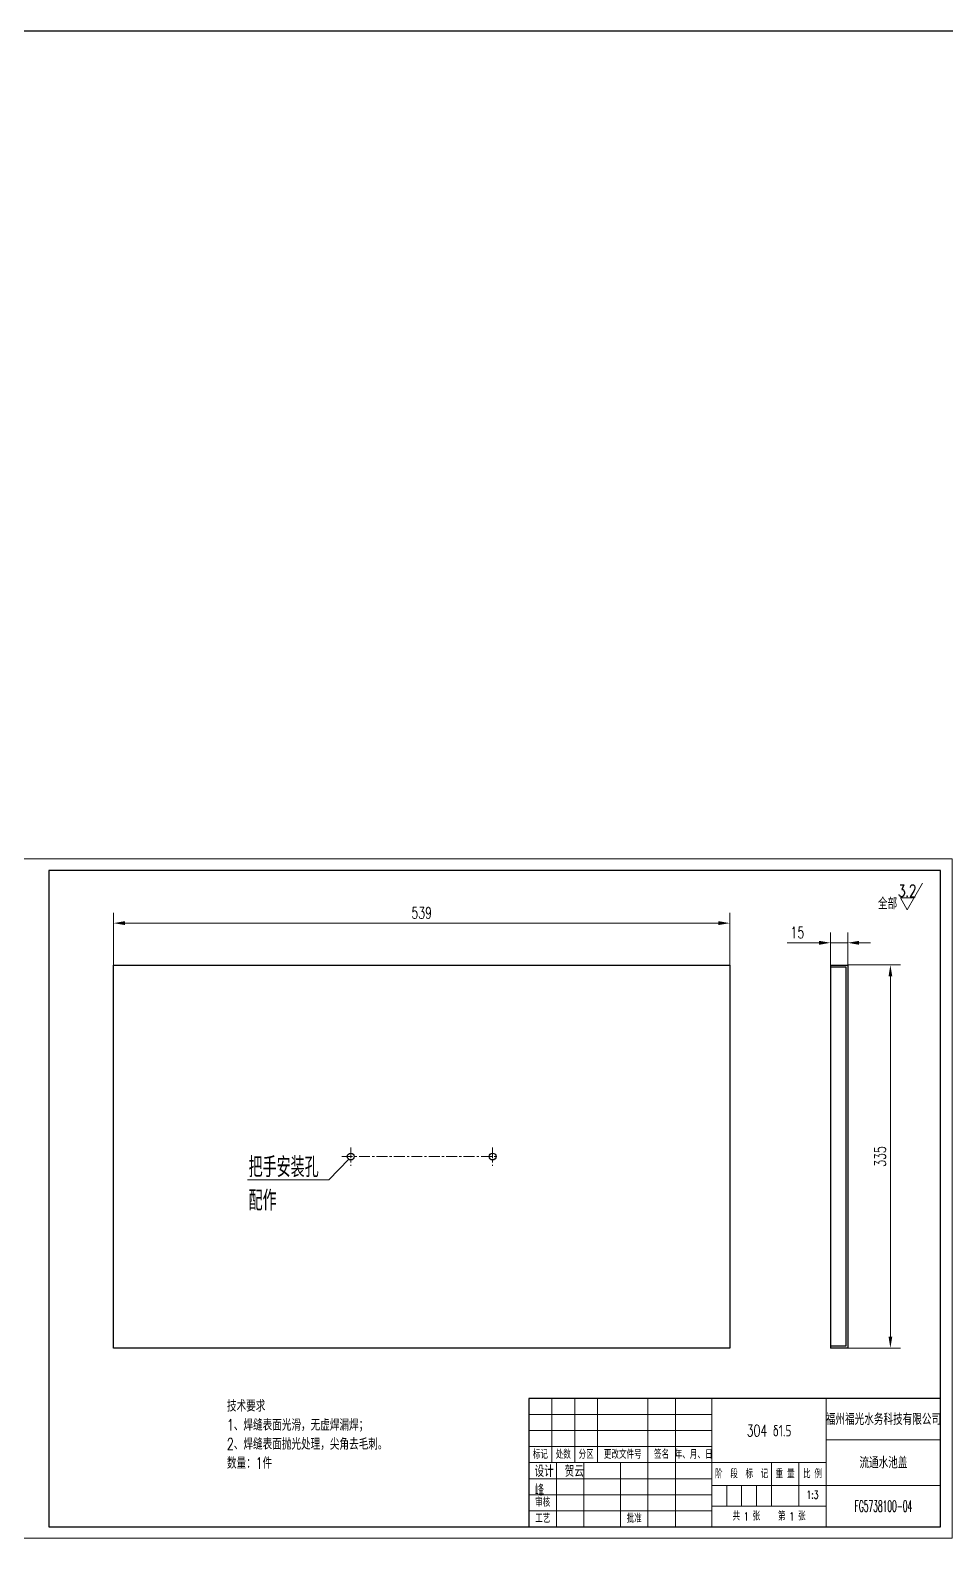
# Model space of a CAD drawing. Header units: millimetres. Extents: x 1001 to 6162, y -183 to 2109.
# Drawn here: x 4473 to 5273, y 768 to 2109 of the extents above; entities that cross this region are included whole.
import ezdxf
from ezdxf.enums import TextEntityAlignment as Align

# ---------------------------------------------------------------- set-up
doc = ezdxf.new("R2010")
doc.units = ezdxf.units.MM
doc.header["$LTSCALE"] = 0.3
doc.linetypes.add('ACAD_ISO02W100', pattern=[15, 12, -3])
doc.linetypes.add('CENTER', pattern=[50.8, 31.75, -6.35, 6.35, -6.35])
for name, color, linetype, lineweight in [('中心线', 1, 'CENTER', 15), ('粗实线', 7, 'Continuous', 30), ('细实线', 3, 'Continuous', 15), ('虚线', 2, 'ACAD_ISO02W100', 15)]:
    doc.layers.add(name, color=color, linetype=linetype, lineweight=lineweight)
doc.styles.add('5', font='simplex.shx', dxfattribs={"width": 0.7, "height": 17.5, "bigfont": 'hztxt.shx'})
doc.styles.add('USER2', font='simplex.shx', dxfattribs={"width": 0.7, "height": 10, "bigfont": 'hztxt.shx'})
doc.styles.add('机械工程图样式', font='simplex.shx', dxfattribs={"width": 0.7, "height": 3.5, "bigfont": 'hztxt.shx'})
doc.dimstyles.new('机械工程图-3', dxfattribs={"dimtxt": 3.5, "dimasz": 10, "dimexe": 9, "dimexo": 0, "dimgap": 4, "dimtad": 1, "dimdec": 3, "dimdsep": 46, "dimtxsty": 'USER2', "dimcen": 0, "dimclrd": 256, "dimclre": 256, "dimadec": 0, "dimazin": 2, "dimtfac": 1, "dimtdec": 3, "dimtmove": 0, "dimatfit": 3, "dimfxl": 1, "dimtolj": 1, "dimtzin": 0, "dimlwd": -1, "dimlwe": -1, "dimarcsym": 0})

# ---------------------------------------------------------------- blocks, each defined once
blk = doc.blocks.new('标题栏')
at = {"layer": '粗实线'}
blk.add_lwpolyline([(-180, 0), (0, 0), (0, 56), (-180, 56)], close=True, dxfattribs=at)
at = {"layer": '细实线'}
for p, q in [((-170, 56), (-170, 28)), ((-160, 56), (-160, 28)), ((-150, 56), (-150, 28)), ((-128, 56), (-128, 0)), ((-116, 56), (-116, 0)), ((-100, 56), (-100, 0)), ((-50, 56), (-50, 0)), ((-100, 49), (-180, 49)), ((-100, 42), (-180, 42)), ((-100, 35), (-180, 35)), ((0, 38), (-50, 38)), ((-50, 28), (-180, 28)), ((-168, 28), (-168, 0)), ((-156, 28), (-156, 0)), ((-140, 28), (-140, 0)), ((-74, 28), (-74, 9)), ((-62, 28), (-62, 9)), ((-100, 21), (-180, 21)), ((-100, 14), (-180, 14)), ((0, 18), (-100, 18)), ((-93.5, 18), (-93.5, 9)), ((-87, 18), (-87, 9)), ((-80.5, 18), (-80.5, 9)), ((-100, 7), (-180, 7)), ((-100, 9), (-50, 9))]:
    blk.add_line(p, q, dxfattribs=at)
at = {"layer": '细实线', "style": '机械工程图样式', "width": 0.7}
for s, p in [('标记', (-175, 31.5)), ('处数', (-165, 31.49)), ('分区', (-155, 31.5)), ('更改文件号', (-139, 31.5)), ('签名', (-122, 31.5)), ('年、月、日', (-108, 31.5)), ('阶  段  标  记', (-87, 23)), ('重 量', (-68, 23)), ('比 例', (-56, 23)), ('审核', (-174, 10.5)), ('工艺', (-174, 3.5)), ('批准', (-134, 3.5))]:
    blk.add_text(s, height=3.5, dxfattribs=at).set_placement(p, align=Align.MIDDLE_CENTER)
for tag, height, p in [('单位名称', 5, (-25, 47)), ('材料标记', 5, (-75, 42)), ('图样名称', 5, (-25, 28)), ('重量', 3.5, (-68, 14)), ('比例', 3.5, (-56, 14)), ('图样代号', 5, (-25, 9)), ('共张第张', 3.5, (-75, 4.51))]:
    blk.add_attdef(tag, text='', height=height, dxfattribs=at).set_placement(p, align=Align.MIDDLE_CENTER)
blk = doc.blocks.new('*D173')
at = {"layer": 'Defpoints', "color": 0}
for p in [(4545.1, 1328.6), (4545.1, 1292), (5084.1, 1292)]:
    blk.add_point(p, dxfattribs=at)
at = {"layer": '细实线'}
for p, q in [((4545.1, 1292), (4545.1, 1337.6)), ((5074.1, 1328.6), (4555.1, 1328.6)), ((5084.1, 1292), (5084.1, 1337.6))]:
    blk.add_line(p, q, dxfattribs=at)
for points in [[(4555.1, 1330.3), (4555.1, 1326.9), (4545.1, 1328.6)], [(5074.1, 1326.9), (5074.1, 1330.3), (5084.1, 1328.6)]]:
    blk.add_solid(points, dxfattribs=at)
at = {"layer": '细实线', "color": 0, "insert": (4814.6, 1337.6), "char_height": 10, "attachment_point": 5, "style": 'USER2'}
blk.add_mtext('\\A1;539', dxfattribs=at)
blk = doc.blocks.new('*D174')
at = {"layer": 'Defpoints', "color": 0}
for p in [(5187.2, 1292), (5187.2, 957), (5224.5, 957)]:
    blk.add_point(p, dxfattribs=at)
at = {"layer": '细实线'}
for p, q in [((5187.2, 1292), (5233.5, 1292)), ((5224.5, 1282), (5224.5, 967)), ((5187.2, 957), (5233.5, 957))]:
    blk.add_line(p, q, dxfattribs=at)
for points in [[(5226.2, 1282), (5222.9, 1282), (5224.5, 1292)], [(5222.9, 967), (5226.2, 967), (5224.5, 957)]]:
    blk.add_solid(points, dxfattribs=at)
at = {"layer": '细实线', "color": 0, "insert": (5215.5, 1124.5), "char_height": 10, "attachment_point": 5, "rotation": 90, "style": 'USER2'}
blk.add_mtext('\\A1;335', dxfattribs=at)
blk = doc.blocks.new('*D175')
at = {"layer": 'Defpoints', "color": 0}
for p in [(5172.2, 1311.4), (5172.2, 1292), (5187.2, 1292)]:
    blk.add_point(p, dxfattribs=at)
at = {"layer": '细实线'}
for p, q in [((5172.2, 1292), (5172.2, 1320.4)), ((5187.2, 1292), (5187.2, 1320.4)), ((5162.2, 1311.4), (5134.2, 1311.4)), ((5187.2, 1311.4), (5172.2, 1311.4)), ((5197.2, 1311.4), (5207.2, 1311.4))]:
    blk.add_line(p, q, dxfattribs=at)
for points in [[(5162.2, 1309.7), (5162.2, 1313.1), (5172.2, 1311.4)], [(5197.2, 1313.1), (5197.2, 1309.7), (5187.2, 1311.4)]]:
    blk.add_solid(points, dxfattribs=at)
at = {"layer": '细实线', "color": 0, "insert": (5143.2, 1320.4), "char_height": 10, "attachment_point": 5, "style": 'USER2'}
blk.add_mtext('\\A1;15', dxfattribs=at)
blk = doc.blocks.new('粗糙度')
at = {"layer": '细实线'}
for p, q in [((0, 0), (4.48, 7.75)), ((0, 0), (-2.02, 3.5)), ((-2.02, 3.5), (2.02, 3.5))]:
    blk.add_line(p, q, dxfattribs=at)
at = {"layer": '细实线', "style": '机械工程图样式', "width": 0.7}
blk.add_attdef('粗糙度', text='', height=3.5, dxfattribs=at).set_placement((-0.02, 5.51), align=Align.MIDDLE_CENTER)

msp = doc.modelspace()

# ---------------------------------------------------------------- linework, layer by layer
msp.add_lwpolyline([(1001.3864, 2109.1604), (6161.9395, 2109.1604), (6161.9395, -182.5736), (1001.3864, -182.5736)], close=True)
at = {"layer": '中心线'}
for p, q in [((4752.624, 1132.4654), (4752.624, 1116.4654)), ((4876.624, 1132.4654), (4876.624, 1116.4654)), ((4744.624, 1124.4654), (4880.624, 1124.4654))]:
    msp.add_line(p, q, dxfattribs=at)
at = {"layer": '粗实线'}
for p, q in [((4545.124, 1291.9654), (5084.124, 1291.9654)), ((4545.124, 956.9654), (4545.124, 1291.9654)), ((5084.124, 1291.9654), (5084.124, 956.9654)), ((5172.1794, 1291.9654), (5172.1794, 956.9654)), ((5172.1794, 1291.9654), (5187.1794, 1291.9654)), ((5172.1794, 1290.4654), (5185.6794, 1290.4654)), ((5185.6794, 1290.4654), (5185.6794, 958.4654)), ((5187.1794, 1291.9654), (5187.1794, 956.9654)), ((5084.124, 956.9654), (4545.124, 956.9654)), ((5185.6794, 958.4654), (5172.1794, 958.4654)), ((5187.1794, 956.9654), (5172.1794, 956.9654))]:
    msp.add_line(p, q, dxfattribs=at)
msp.add_lwpolyline([(4488.4397, 800.7168), (5268.4397, 800.7168), (5268.4397, 1374.7168), (4488.4397, 1374.7168)], close=True, dxfattribs=at)
for centre in [(4752.624, 1124.4654), (4876.624, 1124.4654)]:
    msp.add_circle(centre, 3, dxfattribs=at)
at = {"layer": '细实线'}
for p, q in [((4750.754, 1122.1196), (4733.4679, 1104.19)), ((4733.4679, 1104.19), (4662.2111, 1104.19))]:
    msp.add_line(p, q, dxfattribs=at)
msp.add_lwpolyline([(4438.4397, 790.7168), (5278.4397, 790.7168), (5278.4397, 1384.7168), (4438.4397, 1384.7168)], close=True, dxfattribs=at)

# ---------------------------------------------------------------- block references
at = {"layer": '细实线', "xscale": 3, "yscale": 3, "zscale": 3}
msp.add_blockref('粗糙度', (5239.295, 1340.3414), dxfattribs=at).add_auto_attribs({'粗糙度': '3.2'})
at = {"layer": '虚线'}
ref = msp.add_blockref('标题栏', (5268.4397, 800.7168), dxfattribs=dict(at, xscale=2, yscale=2, zscale=2))
ref.add_attrib('材料标记', '304 δ1.5', dxfattribs={"layer": '细实线', "height": 10, "style": '机械工程图样式', "width": 0.7}).set_placement((5118.4397, 884.7168), align=Align.MIDDLE_CENTER)
ref.add_attrib('单位名称', '福州福光水务科技有限公司', dxfattribs={"layer": '细实线', "height": 10, "style": '机械工程图样式', "width": 0.7}).set_placement((5218.4397, 894.7168), align=Align.MIDDLE_CENTER)
ref.add_attrib('图样名称', '流通水池盖', dxfattribs={"layer": '细实线', "height": 10, "style": '机械工程图样式', "width": 0.7}).set_placement((5218.4397, 856.7168), align=Align.MIDDLE_CENTER)
ref.add_attrib('图样代号', 'FG5738100-04', dxfattribs={"layer": '细实线', "height": 10, "style": '机械工程图样式', "width": 0.48}).set_placement((5218.4397, 818.7168), align=Align.MIDDLE_CENTER)
ref.add_attrib('比例', '1:3', dxfattribs={"layer": '细实线', "height": 7, "style": '机械工程图样式', "width": 0.7}).set_placement((5156.4397, 828.7168), align=Align.MIDDLE_CENTER)
ref.add_attrib('共张第张', '共 1 张    第 1 张', dxfattribs={"layer": '细实线', "height": 7, "style": '机械工程图样式', "width": 0.7}).set_placement((5118.4397, 809.7339), align=Align.MIDDLE_CENTER)

# ---------------------------------------------------------------- texts
at = {"layer": '细实线', "attachment_point": 1}
for s, insert, char_height, width, style in [('全部', (5213.6505, 1350.7515), 10, 43.376813, 'USER2'), ('把手安装孔\\P配作', (4663.2603, 1123.9088), 17.5, 72.508649, '5'), ('技术要求\\P1、焊缝表面光滑，无虚焊漏焊；\\P2、焊缝表面抛光处理，尖角去毛刺。\\P数量：1件', (4644.2888, 911.3723), 10, 217.856534, 'USER2'), ('设计  贺云峰', (4913.277, 854.3004), 10, 48, 'USER2')]:
    msp.add_mtext(s, dxfattribs=dict(at, insert=insert, char_height=char_height, width=width, style=style))

# ---------------------------------------------------------------- dimensions: what is measured, and where the dimension line sits
at = {"layer": '细实线'}
for base, p1, p2, picture, middle in [((4545.124, 1328.6047), (5084.124, 1291.9654), (4545.124, 1291.9654), '*D173', (4814.624, 1337.6047)), ((5172.1794, 1311.3927), (5187.1794, 1291.9654), (5172.1794, 1291.9654), '*D175', (5143.1794, 1320.3927))]:
    dim = msp.add_linear_dim(base=base, p1=p1, p2=p2, dimstyle='机械工程图-3', dxfattribs=at)
    dim.commit()
    dim.dimension.update_dxf_attribs({"geometry": picture, "text_midpoint": middle})
dim = msp.add_linear_dim(base=(5224.5286, 956.9654), p1=(5187.1794, 1291.9654), p2=(5187.1794, 956.9654), angle=90, dimstyle='机械工程图-3', dxfattribs=at)
dim.commit()
dim.dimension.update_dxf_attribs({"geometry": '*D174', "text_midpoint": (5215.5286, 1124.4654)})

doc.saveas('drawing.dxf')
